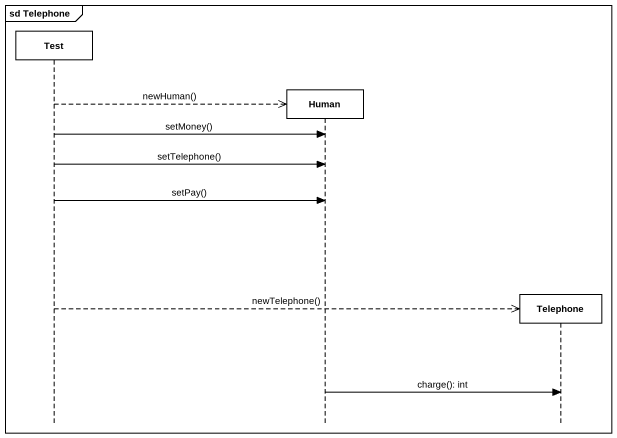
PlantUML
@startuml
mainframe sd Telephone
hide footbox
participant Test
participant Human
participant Telephone

Test -->> Human ** : newHuman()
Test -> Human : setMoney()
Test -> Human : setTelephone()
Test -> Human : setPay()
Test -->> Telephone ** : newTelephone()
Human -> Telephone : charge(): int
@enduml
